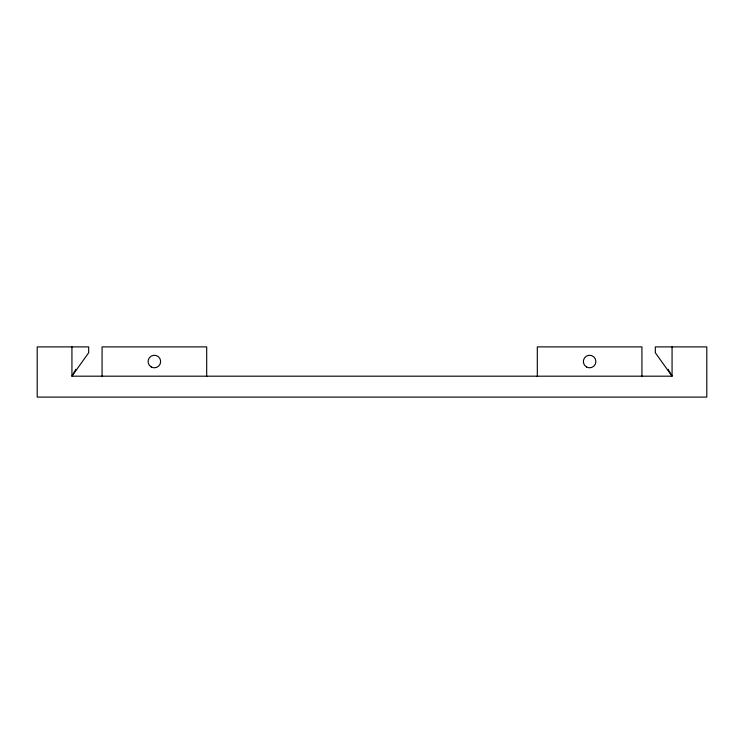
<?xml version="1.0" encoding="UTF-8"?>
<svg xmlns="http://www.w3.org/2000/svg" width="744" height="744" viewBox="0 0 744 744"><rect width="100%" height="100%" fill="white"/><g stroke="black" fill="none" stroke-linecap="round" stroke-linejoin="round"><path stroke-width="1.12" d="M75.841 369.349L71.936 376.185L672.065 376.185L672.065 346.89M668.159 369.349L672.065 376.185L655.325 352.749L655.325 346.89L706.8 346.89L706.8 397.11L37.2 397.11L37.2 346.89L88.675 346.89L88.675 352.749L71.936 376.185L71.936 346.89M641.933 376.566L641.933 346.89L537.308 346.89L537.308 376.566M206.693 376.566L206.693 346.89L102.068 346.89L102.068 376.566M151.237 366.978A6.278 6.278 0 0 0 160.657 361.538A6.278 6.278 0 0 0 151.237 356.097A6.278 6.278 0 0 0 151.237 366.978M586.486 366.978A6.278 6.278 0 0 0 595.898 361.538A6.278 6.278 0 0 0 586.486 356.097A6.278 6.278 0 0 0 586.486 366.978"/></g></svg>
